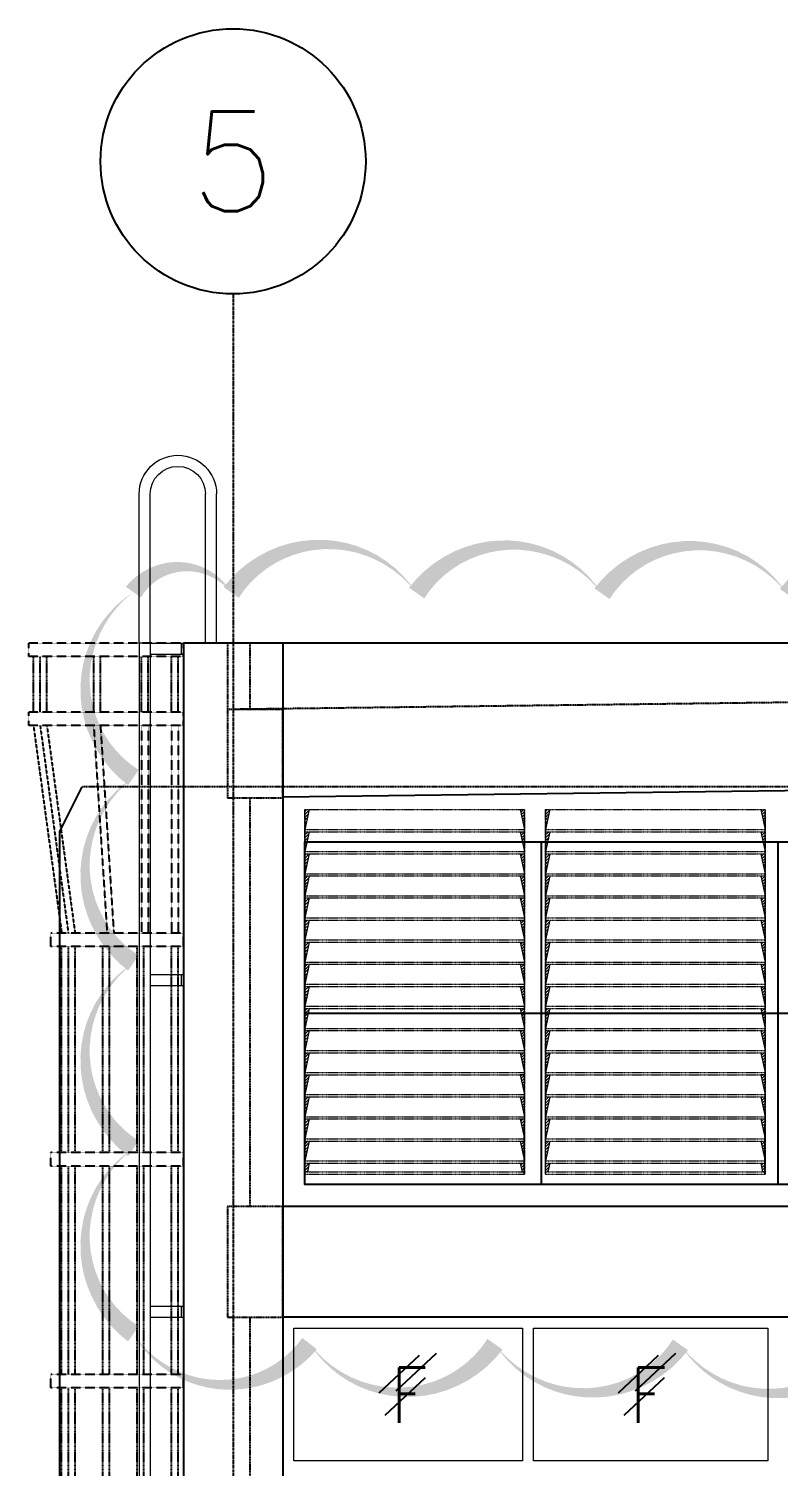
# Model space of a CAD drawing. Header units: inches. Extents: x 102027 to 175311, y -32523 to 10797.
# Drawn here: x 149786 to 153179, y -26188 to -19683 of the extents above; entities that cross this region are included whole.
import ezdxf
from ezdxf.enums import TextEntityAlignment as Align

# ---------------------------------------------------------------- set-up
doc = ezdxf.new("R2010")
doc.units = ezdxf.units.IN
doc.header["$MEASUREMENT"] = 0
doc.linetypes.add('CENTER', pattern=[2, 1.25, -0.25, 0.25, -0.25])
doc.linetypes.add('HIDDEN', pattern=[0.375, 0.25, -0.125])
for name, color, linetype in [('1', 1, 'CENTER'), ('2', 2, 'HIDDEN'), ('GRID_TXT45', 4, 'Continuous'), ('M-HVAC-DUCT-NEW', 5, 'Continuous'), ('M-X-BKGD', 8, 'Continuous')]:
    doc.layers.add(name, color=color, linetype=linetype)
doc.layers.add('DIM', color=251, linetype='Continuous', lineweight=0)
doc.layers.add('grid nos', color=253, linetype='Continuous', lineweight=0)
doc.styles.add('SIMPLEX', font='simplex.shx')

# ---------------------------------------------------------------- blocks, each defined once
blk = doc.blocks.new('GRID_SYM')
at = {"color": 2}
blk.add_circle((0, 6), 6, dxfattribs=at)
at = {"layer": 'GRID_TXT45', "color": 4, "style": 'SIMPLEX'}
blk.add_attdef('GRD_TXT', text='', height=4.5, dxfattribs=at).set_placement((0, 6), align=Align.MIDDLE_CENTER)
blk = doc.blocks.new('C')
at = {"layer": '1', "color": 8}
for points in [[(73652.8, 27595), (73652.8, 27847)], [(73683.1, 27595), (73683.1, 27847)], [(73788.2, 27595), (73788.2, 27847)], [(73818.5, 27595), (73818.5, 27847)], [(74004.1, 27595), (74004.1, 27847)], [(74034.5, 27595), (74034.5, 27847)], [(74246.7, 27595), (74246.7, 27847)], [(74277.1, 27595), (74277.1, 27847)], [(74307.4, 27595), (74307.4, 27847)], [(73652.8, 25602), (73652.8, 26534.4)], [(73683.1, 25602), (73683.1, 26534.4)], [(73808.2, 25602), (73808.2, 26534.4)], [(73838.5, 25602), (73838.5, 26534.4)], [(73963.6, 25602), (73963.6, 26534.4)], [(73993.9, 25602), (73993.9, 26534.4)], [(74119, 25602), (74119, 26534.4)], [(74149.3, 25602), (74149.3, 26534.4)], [(74179.6, 25602), (74179.6, 26534.4)], [(73652.8, 24598.5), (73652.8, 25541.4)], [(73683.1, 24598.5), (73683.1, 25541.4)], [(73808.2, 24598.5), (73808.2, 25541.4)], [(73838.5, 24598.5), (73838.5, 25541.4)], [(73963.6, 24598.5), (73963.6, 25541.4)], [(73993.9, 24598.5), (73993.9, 25541.4)], [(74119, 24598.5), (74119, 25541.4)], [(74149.3, 24598.5), (74149.3, 25541.4)], [(74179.6, 24598.5), (74179.6, 25541.4)], [(73652.8, 23584.4), (73652.8, 24537.9)], [(73683.1, 23584.4), (73683.1, 24537.9)], [(73808.2, 23584.4), (73808.2, 24537.9)], [(73838.5, 23584.4), (73838.5, 24537.9)], [(73963.6, 23584.4), (73963.6, 24537.9)], [(73993.9, 23584.4), (73993.9, 24537.9)], [(74119, 23584.4), (74119, 24537.9)], [(74149.3, 23584.4), (74149.3, 24537.9)], [(74179.6, 23584.4), (74179.6, 24537.9)]]:
    blk.add_lwpolyline(points, dxfattribs=at)
at = {"layer": '2', "color": 8}
for p, q in [((73628.6, 27847), (73628.6, 27907.6)), ((73628.6, 27907.6), (74328.6, 27907.6)), ((73628.6, 27847), (74328.6, 27847)), ((74328.6, 27847), (74328.6, 27907.6)), ((73628.6, 27534.4), (73628.6, 27595)), ((73628.6, 27595), (74328.6, 27595)), ((74328.6, 27534.4), (74328.6, 27595)), ((73628.6, 27534.4), (74328.6, 27534.4)), ((73652.8, 27534.4), (73652.8, 26595)), ((73683.1, 27534.4), (73683.1, 26595)), ((73788.2, 27534.4), (73788.2, 26595)), ((73818.5, 27534.4), (73818.5, 26595)), ((74004.2, 27533.4), (73943.6, 26595)), ((74034.5, 27531.4), (73973.9, 26593)), ((74246.8, 27536.2), (74119, 26595)), ((74277.1, 27535.3), (74149.3, 26595)), ((74307.4, 27534.4), (74179.6, 26595)), ((73628.6, 26534.4), (73628.6, 26595)), ((73628.6, 26595), (74228.6, 26595)), ((74228.6, 26534.4), (74228.6, 26595)), ((73628.6, 26534.4), (74228.6, 26534.4)), ((73628.6, 25541.4), (73628.6, 25602)), ((73628.6, 25602), (74228.6, 25602)), ((74228.6, 25541.4), (74228.6, 25602)), ((73628.6, 25541.4), (74228.6, 25541.4)), ((73628.6, 24537.9), (73628.6, 24598.5)), ((73628.6, 24598.5), (74228.6, 24598.5)), ((74228.6, 24537.9), (74228.6, 24598.5)), ((73628.6, 24537.9), (74228.6, 24537.9)), ((73628.6, 23523.8), (73628.6, 23584.4)), ((73628.6, 23584.4), (74228.6, 23584.4)), ((74228.6, 23523.8), (74228.6, 23584.4)), ((73628.6, 23523.8), (74228.6, 23523.8)), ((73652.8, 22584.4), (73652.8, 23523.8)), ((73683.1, 22584.4), (73683.1, 23523.8)), ((73808.2, 22584.4), (73808.2, 23523.8)), ((73838.5, 22584.4), (73838.5, 23523.8)), ((74024.2, 22585.3), (73963.6, 23523.8)), ((74054.5, 22587.3), (73993.9, 23525.7)), ((74246.8, 22582.6), (74119, 23523.8)), ((74277.1, 22583.5), (74149.3, 23523.8)), ((74307.4, 22584.4), (74179.6, 23523.8)), ((73628.6, 22523.8), (73628.6, 22584.4)), ((73628.6, 22584.4), (74328.6, 22584.4)), ((74328.6, 22523.8), (74328.6, 22584.4)), ((73628.6, 22523.8), (74328.6, 22523.8))]:
    blk.add_line(p, q, dxfattribs=at)
blk = doc.blocks.new('V')
at = {"layer": 'DIM', "color": 8, "lineweight": 0}
for p, q in [((87593.4, 27907.6), (87593.4, 28582.6)), ((87643.4, 27907.6), (87643.4, 28582.6)), ((87893.4, 27907.6), (87893.4, 28582.6)), ((87943.4, 27907.6), (87943.4, 28582.6)), ((87743.4, 27907.6), (87743.4, 27857.6)), ((87893.4, 27907.6), (87743.4, 27907.6)), ((87893.4, 27857.6), (87743.4, 27857.6)), ((87753.4, 27907.6), (87753.4, 27857.6)), ((87893.4, 27907.6), (87943.4, 27907.6)), ((87893.4, 27907.6), (87893.4, 18057.6)), ((87943.4, 27907.6), (87943.4, 18057.6)), ((87743.4, 26407.6), (87743.4, 26357.6)), ((87893.4, 26407.6), (87743.4, 26407.6)), ((87893.4, 26357.6), (87743.4, 26357.6)), ((87753.4, 26407.6), (87753.4, 26357.6)), ((87743.4, 24907.6), (87743.4, 24857.6)), ((87893.4, 24907.6), (87743.4, 24907.6)), ((87893.4, 24857.6), (87743.4, 24857.6)), ((87753.4, 24907.6), (87753.4, 24857.6))]:
    blk.add_line(p, q, dxfattribs=at)
for radius in [175, 125]:
    blk.add_arc((87768.4, 28582.6), radius, 0, 180, dxfattribs=at)
blk = doc.blocks.new('LOUVER VIL 3')
at = {"layer": '1', "color": 170, "lineweight": 0}
for p, q in [((101298.3, -12810.9), (102292.3, -12810.9)), ((101298.3, -14110.9), (101298.3, -12810.9)), ((101298.3, -12810.9), (101298.3, -14110.9)), ((102272.3, -12810.9), (102292.3, -12810.9)), ((102272.3, -12810.9), (102292.3, -12810.9)), ((102292.3, -14460.9), (102292.3, -12810.9)), ((102292.3, -12810.9), (102292.3, -14460.9)), ((102387.3, -12810.9), (103381.3, -12810.9)), ((102387.3, -14110.9), (102387.3, -12810.9)), ((102387.3, -12810.9), (102387.3, -14110.9)), ((103361.3, -12810.9), (103381.3, -12810.9)), ((103361.3, -12810.9), (103381.3, -12810.9)), ((103381.3, -14460.9), (103381.3, -12810.9)), ((103381.3, -12810.9), (103381.3, -14460.9)), ((101298.3, -12900.9), (102292.3, -12900.9)), ((101298.3, -12910.9), (102292.3, -12910.9)), ((102272.3, -12910.9), (102292.3, -12910.9)), ((102272.3, -12910.9), (102292.3, -12910.9)), ((102387.3, -12900.9), (103381.3, -12900.9)), ((102387.3, -12910.9), (103381.3, -12910.9)), ((103361.3, -12910.9), (103381.3, -12910.9)), ((103361.3, -12910.9), (103381.3, -12910.9)), ((101298.3, -13000.9), (102292.3, -13000.9)), ((102387.3, -13000.9), (103381.3, -13000.9)), ((101298.3, -13010.9), (102292.3, -13010.9)), ((102272.3, -13010.9), (102292.3, -13010.9)), ((102272.3, -13010.9), (102292.3, -13010.9)), ((102387.3, -13010.9), (103381.3, -13010.9)), ((103361.3, -13010.9), (103381.3, -13010.9)), ((103361.3, -13010.9), (103381.3, -13010.9)), ((101298.3, -13100.9), (102292.3, -13100.9)), ((101298.3, -13110.9), (102292.3, -13110.9)), ((102272.3, -13110.9), (102292.3, -13110.9)), ((102272.3, -13110.9), (102292.3, -13110.9)), ((102387.3, -13100.9), (103381.3, -13100.9)), ((102387.3, -13110.9), (103381.3, -13110.9)), ((103361.3, -13110.9), (103381.3, -13110.9)), ((103361.3, -13110.9), (103381.3, -13110.9)), ((101298.3, -13200.9), (102292.3, -13200.9)), ((102387.3, -13200.9), (103381.3, -13200.9)), ((101298.3, -13210.9), (102292.3, -13210.9)), ((102272.3, -13210.9), (102292.3, -13210.9)), ((102272.3, -13210.9), (102292.3, -13210.9)), ((102387.3, -13210.9), (103381.3, -13210.9)), ((103361.3, -13210.9), (103381.3, -13210.9)), ((103361.3, -13210.9), (103381.3, -13210.9)), ((101298.3, -13300.9), (102292.3, -13300.9)), ((101298.3, -13310.9), (102292.3, -13310.9)), ((102272.3, -13310.9), (102292.3, -13310.9)), ((102272.3, -13310.9), (102292.3, -13310.9)), ((102387.3, -13300.9), (103381.3, -13300.9)), ((102387.3, -13310.9), (103381.3, -13310.9)), ((103361.3, -13310.9), (103381.3, -13310.9)), ((103361.3, -13310.9), (103381.3, -13310.9)), ((101298.3, -13400.9), (102292.3, -13400.9)), ((102387.3, -13400.9), (103381.3, -13400.9)), ((101298.3, -13410.9), (102292.3, -13410.9)), ((102272.3, -13410.9), (102292.3, -13410.9)), ((102272.3, -13410.9), (102292.3, -13410.9)), ((102387.3, -13410.9), (103381.3, -13410.9)), ((103361.3, -13410.9), (103381.3, -13410.9)), ((103361.3, -13410.9), (103381.3, -13410.9)), ((101298.3, -13500.9), (102292.3, -13500.9)), ((101298.3, -13510.9), (102292.3, -13510.9)), ((102272.3, -13510.9), (102292.3, -13510.9)), ((102272.3, -13510.9), (102292.3, -13510.9)), ((102387.3, -13500.9), (103381.3, -13500.9)), ((102387.3, -13510.9), (103381.3, -13510.9)), ((103361.3, -13510.9), (103381.3, -13510.9)), ((103361.3, -13510.9), (103381.3, -13510.9)), ((101298.3, -13600.9), (102292.3, -13600.9)), ((101298.3, -13610.9), (102292.3, -13610.9)), ((102272.3, -13610.9), (102292.3, -13610.9)), ((102272.3, -13610.9), (102292.3, -13610.9)), ((102387.3, -13600.9), (103381.3, -13600.9)), ((102387.3, -13610.9), (103381.3, -13610.9)), ((103361.3, -13610.9), (103381.3, -13610.9)), ((103361.3, -13610.9), (103381.3, -13610.9)), ((101298.3, -13700.9), (102292.3, -13700.9)), ((101298.3, -13710.9), (102292.3, -13710.9)), ((102272.3, -13710.9), (102292.3, -13710.9)), ((102272.3, -13710.9), (102292.3, -13710.9)), ((102387.3, -13700.9), (103381.3, -13700.9)), ((102387.3, -13710.9), (103381.3, -13710.9)), ((103361.3, -13710.9), (103381.3, -13710.9)), ((103361.3, -13710.9), (103381.3, -13710.9)), ((101298.3, -13800.9), (102292.3, -13800.9)), ((101298.3, -13810.9), (102292.3, -13810.9)), ((102272.3, -13810.9), (102292.3, -13810.9)), ((102272.3, -13810.9), (102292.3, -13810.9)), ((102387.3, -13800.9), (103381.3, -13800.9)), ((102387.3, -13810.9), (103381.3, -13810.9)), ((103361.3, -13810.9), (103381.3, -13810.9)), ((103361.3, -13810.9), (103381.3, -13810.9)), ((101298.3, -13900.9), (102292.3, -13900.9)), ((101298.3, -13910.9), (102292.3, -13910.9)), ((102272.3, -13910.9), (102292.3, -13910.9)), ((102272.3, -13910.9), (102292.3, -13910.9)), ((102387.3, -13900.9), (103381.3, -13900.9)), ((102387.3, -13910.9), (103381.3, -13910.9)), ((103361.3, -13910.9), (103381.3, -13910.9)), ((103361.3, -13910.9), (103381.3, -13910.9)), ((101298.3, -14000.9), (102292.3, -14000.9)), ((101298.3, -14010.9), (102292.3, -14010.9)), ((102272.3, -14010.9), (102292.3, -14010.9)), ((102272.3, -14010.9), (102292.3, -14010.9)), ((102387.3, -14000.9), (103381.3, -14000.9)), ((102387.3, -14010.9), (103381.3, -14010.9)), ((103361.3, -14010.9), (103381.3, -14010.9)), ((103361.3, -14010.9), (103381.3, -14010.9)), ((101298.3, -14100.9), (102292.3, -14100.9)), ((101298.3, -14110.9), (102292.3, -14110.9)), ((102272.3, -14110.9), (102292.3, -14110.9)), ((102272.3, -14110.9), (102292.3, -14110.9)), ((102292.1, -14100.9), (102292.3, -14100.9)), ((102292.1, -14100.9), (102292.3, -14100.9)), ((102387.3, -14100.9), (103381.3, -14100.9)), ((102387.3, -14110.9), (103381.3, -14110.9)), ((103361.3, -14110.9), (103381.3, -14110.9)), ((103361.3, -14110.9), (103381.3, -14110.9)), ((103381.1, -14100.9), (103381.3, -14100.9)), ((103381.1, -14100.9), (103381.3, -14100.9)), ((101298.3, -14200.9), (102292.3, -14200.9)), ((101298.3, -14210.9), (102292.3, -14210.9)), ((102272.3, -14210.9), (102292.3, -14210.9)), ((102272.3, -14210.9), (102292.3, -14210.9)), ((102291.9, -14200.9), (102292.3, -14200.9)), ((102291.9, -14200.9), (102292.3, -14200.9)), ((102387.3, -14200.9), (103381.3, -14200.9)), ((102387.3, -14210.9), (103381.3, -14210.9)), ((103361.3, -14210.9), (103381.3, -14210.9)), ((103361.3, -14210.9), (103381.3, -14210.9)), ((103380.9, -14200.9), (103381.3, -14200.9)), ((103380.9, -14200.9), (103381.3, -14200.9)), ((101298.3, -14300.9), (102292.3, -14300.9)), ((101298.3, -14310.9), (102292.3, -14310.9)), ((102272.3, -14310.9), (102292.3, -14310.9)), ((102272.3, -14310.9), (102292.3, -14310.9)), ((102291.7, -14300.9), (102292.3, -14300.9)), ((102291.7, -14300.9), (102292.3, -14300.9)), ((102387.3, -14300.9), (103381.3, -14300.9)), ((102387.3, -14310.9), (103381.3, -14310.9)), ((103361.3, -14310.9), (103381.3, -14310.9)), ((103361.3, -14310.9), (103381.3, -14310.9)), ((103380.7, -14300.9), (103381.3, -14300.9)), ((103380.7, -14300.9), (103381.3, -14300.9)), ((101298.3, -14400.9), (102292.3, -14400.9)), ((101298.3, -14410.9), (102292.3, -14410.9)), ((102272.3, -14410.9), (102292.3, -14410.9)), ((102272.3, -14410.9), (102292.3, -14410.9)), ((102291.5, -14400.9), (102292.3, -14400.9)), ((102291.5, -14400.9), (102292.3, -14400.9)), ((102387.3, -14400.9), (103381.3, -14400.9)), ((102387.3, -14410.9), (103381.3, -14410.9)), ((103361.3, -14410.9), (103381.3, -14410.9)), ((103361.3, -14410.9), (103381.3, -14410.9)), ((103380.5, -14400.9), (103381.3, -14400.9)), ((103380.5, -14400.9), (103381.3, -14400.9)), ((101298.3, -14450.9), (102292.3, -14450.9)), ((101298.3, -14460.9), (102292.3, -14460.9)), ((102281.2, -14450.9), (102292.3, -14450.9)), ((102281.2, -14450.9), (102291.4, -14450.9)), ((102291.4, -14460.9), (102292.3, -14460.9)), ((102387.3, -14450.9), (103381.3, -14450.9)), ((102387.3, -14460.9), (103381.3, -14460.9)), ((103370.2, -14450.9), (103381.3, -14450.9)), ((103370.2, -14450.9), (103380.4, -14450.9)), ((103380.4, -14460.9), (103381.3, -14460.9))]:
    blk.add_line(p, q, dxfattribs=at)
at = {"layer": 'grid nos', "color": 170, "linetype": 'Continuous', "ltscale": 10000}
for p, q in [((101298.3, -12819.4), (101306.8, -12810.9)), ((101298.3, -12832.7), (101317.8, -12813.2)), ((102272.6, -12812.5), (102274.3, -12810.9)), ((102275, -12823.4), (102287.5, -12810.9)), ((102387.3, -12819.4), (102395.8, -12810.9)), ((102387.3, -12832.7), (102406.8, -12813.2)), ((103361.6, -12812.5), (103363.3, -12810.9)), ((103364, -12823.4), (103376.5, -12810.9)), ((101298.3, -12845.9), (101314, -12830.2)), ((101298.3, -12859.2), (101310.2, -12847.3)), ((101298.3, -12872.4), (101306.4, -12864.3)), ((102277.4, -12834.2), (102292.3, -12819.4)), ((102279.9, -12845), (102292.3, -12832.6)), ((102282.3, -12855.9), (102292.3, -12845.9)), ((102284.7, -12866.7), (102292.3, -12859.2)), ((102287.1, -12877.6), (102292.3, -12872.4)), ((102387.3, -12845.9), (102403, -12830.2)), ((102387.3, -12859.2), (102399.2, -12847.3)), ((102387.3, -12872.4), (102395.4, -12864.3)), ((103366.4, -12834.2), (103381.3, -12819.4)), ((103368.9, -12845), (103381.3, -12832.6)), ((103371.3, -12855.9), (103381.3, -12845.9)), ((103373.7, -12866.7), (103381.3, -12859.2)), ((103376.1, -12877.6), (103381.3, -12872.4)), ((101298.3, -12885.7), (101302.6, -12881.4)), ((101298.3, -12899), (101298.8, -12898.4)), ((101298.3, -12912.2), (101299.6, -12910.9)), ((101298.3, -12925.5), (101312.9, -12910.9)), ((101298.3, -12938.7), (101316, -12921)), ((101298.3, -12952), (101312.2, -12938)), ((102273.7, -12917.5), (102280.3, -12910.9)), ((102276.1, -12928.3), (102292.3, -12912.2)), ((102278.6, -12939.2), (102292.3, -12925.5)), ((102281, -12950), (102292.3, -12938.7)), ((102289.5, -12888.4), (102292.3, -12885.7)), ((102291.9, -12899.3), (102292.3, -12898.9)), ((102387.3, -12885.7), (102391.6, -12881.4)), ((102387.3, -12899), (102387.8, -12898.4)), ((102387.3, -12912.2), (102388.6, -12910.9)), ((102387.3, -12925.5), (102401.9, -12910.9)), ((102387.3, -12938.7), (102405, -12921)), ((102387.3, -12952), (102401.2, -12938)), ((103362.7, -12917.5), (103369.3, -12910.9)), ((103365.1, -12928.3), (103381.3, -12912.2)), ((103367.6, -12939.2), (103381.3, -12925.5)), ((103370, -12950), (103381.3, -12938.7)), ((103378.5, -12888.4), (103381.3, -12885.7)), ((103380.9, -12899.3), (103381.3, -12898.9)), ((101298.3, -12965.2), (101308.4, -12955.1)), ((101298.3, -12978.5), (101304.7, -12972.1)), ((101298.3, -12991.8), (101300.9, -12989.2)), ((102283.4, -12960.9), (102292.3, -12952)), ((102285.8, -12971.7), (102292.3, -12965.2)), ((102288.2, -12982.6), (102292.3, -12978.5)), ((102290.6, -12993.4), (102292.3, -12991.7)), ((102387.3, -12965.2), (102397.4, -12955.1)), ((102387.3, -12978.5), (102393.7, -12972.1)), ((102387.3, -12991.8), (102389.9, -12989.2)), ((103372.4, -12960.9), (103381.3, -12952)), ((103374.8, -12971.7), (103381.3, -12965.2)), ((103377.2, -12982.6), (103381.3, -12978.5)), ((103379.6, -12993.4), (103381.3, -12991.7)), ((101298.3, -13018.3), (101305.7, -13010.9)), ((101298.3, -13031.5), (101318.1, -13011.7)), ((101298.3, -13044.8), (101314.3, -13028.8)), ((101298.3, -13058.1), (101310.5, -13045.8)), ((101298.3, -13071.3), (101306.7, -13062.9)), ((102272.4, -13011.6), (102273.1, -13010.9)), ((102274.8, -13022.4), (102286.4, -13010.9)), ((102277.2, -13033.3), (102292.3, -13018.3)), ((102279.7, -13044.1), (102292.3, -13031.5)), ((102282.1, -13055), (102292.3, -13044.8)), ((102284.5, -13065.8), (102292.3, -13058)), ((102286.9, -13076.7), (102292.3, -13071.3)), ((102387.3, -13018.3), (102394.7, -13010.9)), ((102387.3, -13031.5), (102407.1, -13011.7)), ((102387.3, -13044.8), (102403.3, -13028.8)), ((102387.3, -13058.1), (102399.5, -13045.8)), ((102387.3, -13071.3), (102395.7, -13062.9)), ((103361.4, -13011.6), (103362.1, -13010.9)), ((103363.8, -13022.4), (103375.4, -13010.9)), ((103366.2, -13033.3), (103381.3, -13018.3)), ((103368.7, -13044.1), (103381.3, -13031.5)), ((103371.1, -13055), (103381.3, -13044.8)), ((103373.5, -13065.8), (103381.3, -13058)), ((103375.9, -13076.7), (103381.3, -13071.3)), ((101298.3, -13084.6), (101302.9, -13079.9)), ((101298.3, -13097.8), (101299.1, -13097)), ((101298.3, -13111.1), (101298.5, -13110.9)), ((101298.3, -13124.3), (101311.7, -13110.9)), ((101298.3, -13137.6), (101316.3, -13119.5)), ((101298.3, -13150.9), (101312.6, -13136.6)), ((102273.5, -13116.5), (102279.2, -13110.9)), ((102275.9, -13127.4), (102292.3, -13111.1)), ((102278.3, -13138.2), (102292.3, -13124.3)), ((102280.8, -13149.1), (102292.3, -13137.6)), ((102289.3, -13087.5), (102292.3, -13084.6)), ((102291.7, -13098.4), (102292.3, -13097.8)), ((102387.3, -13084.6), (102391.9, -13079.9)), ((102387.3, -13097.8), (102388.1, -13097)), ((102387.3, -13111.1), (102387.5, -13110.9)), ((102387.3, -13124.3), (102400.7, -13110.9)), ((102387.3, -13137.6), (102405.3, -13119.5)), ((102387.3, -13150.9), (102401.6, -13136.6)), ((103362.5, -13116.5), (103368.2, -13110.9)), ((103364.9, -13127.4), (103381.3, -13111.1)), ((103367.3, -13138.2), (103381.3, -13124.3)), ((103369.8, -13149.1), (103381.3, -13137.6)), ((103378.3, -13087.5), (103381.3, -13084.6)), ((103380.7, -13098.4), (103381.3, -13097.8)), ((101298.3, -13164.1), (101308.8, -13153.6)), ((101298.3, -13177.4), (101305, -13170.7)), ((101298.3, -13190.6), (101301.2, -13187.7)), ((102283.2, -13159.9), (102292.3, -13150.8)), ((102285.6, -13170.8), (102292.3, -13164.1)), ((102288, -13181.6), (102292.3, -13177.4)), ((102290.4, -13192.5), (102292.3, -13190.6)), ((102387.3, -13164.1), (102397.8, -13153.6)), ((102387.3, -13177.4), (102394, -13170.7)), ((102387.3, -13190.6), (102390.2, -13187.7)), ((103372.2, -13159.9), (103381.3, -13150.8)), ((103374.6, -13170.8), (103381.3, -13164.1)), ((103377, -13181.6), (103381.3, -13177.4)), ((103379.4, -13192.5), (103381.3, -13190.6)), ((101298.3, -13217.1), (101304.5, -13210.9)), ((101298.3, -13230.4), (101317.8, -13210.9)), ((101298.3, -13243.7), (101314.6, -13227.3)), ((101298.3, -13256.9), (101310.8, -13244.4)), ((101298.3, -13270.2), (101307, -13261.4)), ((102274.6, -13221.5), (102285.3, -13210.9)), ((102277, -13232.4), (102292.3, -13217.1)), ((102279.5, -13243.2), (102292.3, -13230.4)), ((102281.9, -13254.1), (102292.3, -13243.7)), ((102284.3, -13264.9), (102292.3, -13256.9)), ((102286.7, -13275.7), (102292.3, -13270.2)), ((102387.3, -13217.1), (102393.5, -13210.9)), ((102387.3, -13230.4), (102406.8, -13210.9)), ((102387.3, -13243.7), (102403.6, -13227.3)), ((102387.3, -13256.9), (102399.8, -13244.4)), ((102387.3, -13270.2), (102396, -13261.4)), ((103363.6, -13221.5), (103374.3, -13210.9)), ((103366, -13232.4), (103381.3, -13217.1)), ((103368.5, -13243.2), (103381.3, -13230.4)), ((103370.9, -13254.1), (103381.3, -13243.7)), ((103373.3, -13264.9), (103381.3, -13256.9)), ((103375.7, -13275.7), (103381.3, -13270.2)), ((101298.3, -13283.4), (101303.2, -13278.5)), ((101298.3, -13296.7), (101299.5, -13295.5)), ((101298.3, -13323.2), (101310.6, -13310.9)), ((101298.3, -13336.5), (101316.7, -13318.1)), ((101298.3, -13349.7), (101312.9, -13335.1)), ((102273.3, -13315.6), (102278.1, -13310.9)), ((102275.7, -13326.5), (102291.3, -13310.9)), ((102278.1, -13337.3), (102292.3, -13323.2)), ((102289.1, -13286.6), (102292.3, -13283.4)), ((102291.5, -13297.4), (102292.3, -13296.7)), ((102387.3, -13283.4), (102392.2, -13278.5)), ((102387.3, -13296.7), (102388.5, -13295.5)), ((102387.3, -13323.2), (102399.6, -13310.9)), ((102387.3, -13336.5), (102405.7, -13318.1)), ((102387.3, -13349.7), (102401.9, -13335.1)), ((103362.3, -13315.6), (103367.1, -13310.9)), ((103364.7, -13326.5), (103380.3, -13310.9)), ((103367.1, -13337.3), (103381.3, -13323.2)), ((103378.1, -13286.6), (103381.3, -13283.4)), ((103380.5, -13297.4), (103381.3, -13296.7)), ((101298.3, -13363), (101309.1, -13352.2)), ((101298.3, -13376.2), (101305.3, -13369.2)), ((101298.3, -13389.5), (101301.5, -13386.3)), ((102280.6, -13348.2), (102292.3, -13336.5)), ((102283, -13359), (102292.3, -13349.7)), ((102285.4, -13369.9), (102292.3, -13363)), ((102287.8, -13380.7), (102292.3, -13376.2)), ((102290.2, -13391.6), (102292.3, -13389.5)), ((102387.3, -13363), (102398.1, -13352.2)), ((102387.3, -13376.2), (102394.3, -13369.2)), ((102387.3, -13389.5), (102390.5, -13386.3)), ((103369.6, -13348.2), (103381.3, -13336.5)), ((103372, -13359), (103381.3, -13349.7)), ((103374.4, -13369.9), (103381.3, -13363)), ((103376.8, -13380.7), (103381.3, -13376.2)), ((103379.2, -13391.6), (103381.3, -13389.5)), ((101298.3, -13416), (101303.4, -13410.9)), ((101298.3, -13429.3), (101316.7, -13410.9)), ((101298.3, -13442.5), (101314.9, -13425.9)), ((101298.3, -13455.8), (101311.1, -13442.9)), ((101298.3, -13469.1), (101307.4, -13460)), ((102274.4, -13420.6), (102284.1, -13410.9)), ((102276.8, -13431.4), (102292.3, -13416)), ((102279.2, -13442.3), (102292.3, -13429.3)), ((102281.7, -13453.1), (102292.3, -13442.5)), ((102284.1, -13464), (102292.3, -13455.8)), ((102387.3, -13416), (102392.4, -13410.9)), ((102387.3, -13429.3), (102405.7, -13410.9)), ((102387.3, -13442.5), (102403.9, -13425.9)), ((102387.3, -13455.8), (102400.1, -13442.9)), ((102387.3, -13469.1), (102396.4, -13460)), ((103363.4, -13420.6), (103373.1, -13410.9)), ((103365.8, -13431.4), (103381.3, -13416)), ((103368.2, -13442.3), (103381.3, -13429.3)), ((103370.7, -13453.1), (103381.3, -13442.5)), ((103373.1, -13464), (103381.3, -13455.8)), ((101298.3, -13482.3), (101303.6, -13477)), ((101298.3, -13495.6), (101299.8, -13494.1)), ((101298.3, -13522.1), (101309.5, -13510.9)), ((101298.3, -13535.3), (101317, -13516.6)), ((102273.1, -13514.7), (102277, -13510.9)), ((102275.5, -13525.6), (102290.2, -13510.9)), ((102277.9, -13536.4), (102292.3, -13522.1)), ((102286.5, -13474.8), (102292.3, -13469)), ((102288.9, -13485.7), (102292.3, -13482.3)), ((102291.3, -13496.5), (102292.3, -13495.6)), ((102387.3, -13482.3), (102392.6, -13477)), ((102387.3, -13495.6), (102388.8, -13494.1)), ((102387.3, -13522.1), (102398.5, -13510.9)), ((102387.3, -13535.3), (102406, -13516.6)), ((103362.1, -13514.7), (103366, -13510.9)), ((103364.5, -13525.6), (103379.2, -13510.9)), ((103366.9, -13536.4), (103381.3, -13522.1)), ((103375.5, -13474.8), (103381.3, -13469)), ((103377.9, -13485.7), (103381.3, -13482.3)), ((103380.3, -13496.5), (103381.3, -13495.6)), ((101298.3, -13548.6), (101313.2, -13533.7)), ((101298.3, -13561.9), (101309.4, -13550.7)), ((101298.3, -13575.1), (101305.6, -13567.8)), ((101298.3, -13588.4), (101301.8, -13584.8)), ((102280.3, -13547.2), (102292.3, -13535.3)), ((102282.8, -13558.1), (102292.3, -13548.6)), ((102285.2, -13568.9), (102292.3, -13561.8)), ((102287.6, -13579.8), (102292.3, -13575.1)), ((102290, -13590.6), (102292.3, -13588.4)), ((102387.3, -13548.6), (102402.2, -13533.7)), ((102387.3, -13561.9), (102398.4, -13550.7)), ((102387.3, -13575.1), (102394.6, -13567.8)), ((102387.3, -13588.4), (102390.8, -13584.8)), ((103369.3, -13547.2), (103381.3, -13535.3)), ((103371.8, -13558.1), (103381.3, -13548.6)), ((103374.2, -13568.9), (103381.3, -13561.8)), ((103376.6, -13579.8), (103381.3, -13575.1)), ((103379, -13590.6), (103381.3, -13588.4)), ((101298.3, -13614.9), (101302.3, -13610.9)), ((101298.3, -13628.2), (101315.6, -13610.9)), ((101298.3, -13641.4), (101315.3, -13624.4)), ((101298.3, -13654.7), (101311.5, -13641.5)), ((101298.3, -13667.9), (101307.7, -13658.5)), ((102274.2, -13619.7), (102283, -13610.9)), ((102276.6, -13630.5), (102292.3, -13614.9)), ((102279, -13641.4), (102292.3, -13628.1)), ((102281.5, -13652.2), (102292.3, -13641.4)), ((102283.9, -13663.1), (102292.3, -13654.7)), ((102387.3, -13614.9), (102391.3, -13610.9)), ((102387.3, -13628.2), (102404.6, -13610.9)), ((102387.3, -13641.4), (102404.3, -13624.4)), ((102387.3, -13654.7), (102400.5, -13641.5)), ((102387.3, -13667.9), (102396.7, -13658.5)), ((103363.2, -13619.7), (103372, -13610.9)), ((103365.6, -13630.5), (103381.3, -13614.9)), ((103368, -13641.4), (103381.3, -13628.1)), ((103370.5, -13652.2), (103381.3, -13641.4)), ((103372.9, -13663.1), (103381.3, -13654.7)), ((101298.3, -13681.2), (101303.9, -13675.6)), ((101298.3, -13694.4), (101300.1, -13692.6)), ((101298.3, -13721), (101308.4, -13710.9)), ((101298.3, -13734.2), (101317.3, -13715.2)), ((102272.9, -13713.8), (102275.8, -13710.9)), ((102275.3, -13724.6), (102289.1, -13710.9)), ((102277.7, -13735.5), (102292.3, -13720.9)), ((102286.3, -13673.9), (102292.3, -13667.9)), ((102288.7, -13684.8), (102292.3, -13681.2)), ((102291.1, -13695.6), (102292.3, -13694.4)), ((102387.3, -13681.2), (102392.9, -13675.6)), ((102387.3, -13694.4), (102389.1, -13692.6)), ((102387.3, -13721), (102397.4, -13710.9)), ((102387.3, -13734.2), (102406.3, -13715.2)), ((103361.9, -13713.8), (103364.8, -13710.9)), ((103364.3, -13724.6), (103378.1, -13710.9)), ((103366.7, -13735.5), (103381.3, -13720.9)), ((103375.3, -13673.9), (103381.3, -13667.9)), ((103377.7, -13684.8), (103381.3, -13681.2)), ((103380.1, -13695.6), (103381.3, -13694.4)), ((101298.3, -13747.5), (101313.5, -13732.2)), ((101298.3, -13760.7), (101309.7, -13749.3)), ((101298.3, -13774), (101305.9, -13766.3)), ((101298.3, -13787.3), (101302.2, -13783.4)), ((102280.1, -13746.3), (102292.3, -13734.2)), ((102282.6, -13757.2), (102292.3, -13747.5)), ((102285, -13768), (102292.3, -13760.7)), ((102287.4, -13778.9), (102292.3, -13774)), ((102289.8, -13789.7), (102292.3, -13787.2)), ((102387.3, -13747.5), (102402.5, -13732.2)), ((102387.3, -13760.7), (102398.7, -13749.3)), ((102387.3, -13774), (102394.9, -13766.3)), ((102387.3, -13787.3), (102391.2, -13783.4)), ((103369.1, -13746.3), (103381.3, -13734.2)), ((103371.6, -13757.2), (103381.3, -13747.5)), ((103374, -13768), (103381.3, -13760.7)), ((103376.4, -13778.9), (103381.3, -13774)), ((103378.8, -13789.7), (103381.3, -13787.2)), ((101298.3, -13800.5), (101298.4, -13800.4)), ((101298.3, -13813.8), (101301.2, -13810.9)), ((101298.3, -13827), (101314.4, -13810.9)), ((101298.3, -13840.3), (101315.6, -13823)), ((101298.3, -13853.5), (101311.8, -13840)), ((102274, -13818.7), (102281.9, -13810.9)), ((102276.4, -13829.6), (102292.3, -13813.8)), ((102278.8, -13840.4), (102292.3, -13827)), ((102281.2, -13851.3), (102292.3, -13840.3)), ((102283.7, -13862.1), (102292.3, -13853.5)), ((102292.2, -13800.6), (102292.3, -13800.5)), ((102387.3, -13800.5), (102387.4, -13800.4)), ((102387.3, -13813.8), (102390.2, -13810.9)), ((102387.3, -13827), (102403.4, -13810.9)), ((102387.3, -13840.3), (102404.6, -13823)), ((102387.3, -13853.5), (102400.8, -13840)), ((103363, -13818.7), (103370.9, -13810.9)), ((103365.4, -13829.6), (103381.3, -13813.8)), ((103367.8, -13840.4), (103381.3, -13827)), ((103370.2, -13851.3), (103381.3, -13840.3)), ((103372.7, -13862.1), (103381.3, -13853.5)), ((103381.2, -13800.6), (103381.3, -13800.5)), ((101298.3, -13866.8), (101308, -13857.1)), ((101298.3, -13880.1), (101304.2, -13874.1)), ((101298.3, -13893.3), (101300.4, -13891.2)), ((101298.3, -13919.8), (101307.2, -13910.9)), ((101298.3, -13933.1), (101317.6, -13913.7)), ((102272.7, -13912.9), (102274.7, -13910.9)), ((102275.1, -13923.7), (102288, -13910.9)), ((102277.5, -13934.6), (102292.3, -13919.8)), ((102286.1, -13873), (102292.3, -13866.8)), ((102288.5, -13883.8), (102292.3, -13880)), ((102290.9, -13894.7), (102292.3, -13893.3)), ((102387.3, -13866.8), (102397, -13857.1)), ((102387.3, -13880.1), (102393.2, -13874.1)), ((102387.3, -13893.3), (102389.4, -13891.2)), ((102387.3, -13919.8), (102396.2, -13910.9)), ((102387.3, -13933.1), (102406.6, -13913.7)), ((103361.7, -13912.9), (103363.7, -13910.9)), ((103364.1, -13923.7), (103377, -13910.9)), ((103366.5, -13934.6), (103381.3, -13919.8)), ((103375.1, -13873), (103381.3, -13866.8)), ((103377.5, -13883.8), (103381.3, -13880)), ((103379.9, -13894.7), (103381.3, -13893.3)), ((101298.3, -13946.4), (101313.8, -13930.8)), ((101298.3, -13959.6), (101310.1, -13947.8)), ((101298.3, -13972.9), (101306.3, -13964.9)), ((101298.3, -13986.1), (101302.5, -13981.9)), ((102279.9, -13945.4), (102292.3, -13933.1)), ((102282.4, -13956.3), (102292.3, -13946.3)), ((102284.8, -13967.1), (102292.3, -13959.6)), ((102287.2, -13977.9), (102292.3, -13972.9)), ((102289.6, -13988.8), (102292.3, -13986.1)), ((102387.3, -13946.4), (102402.8, -13930.8)), ((102387.3, -13959.6), (102399.1, -13947.8)), ((102387.3, -13972.9), (102395.3, -13964.9)), ((102387.3, -13986.1), (102391.5, -13981.9)), ((103368.9, -13945.4), (103381.3, -13933.1)), ((103371.4, -13956.3), (103381.3, -13946.3)), ((103373.8, -13967.1), (103381.3, -13959.6)), ((103376.2, -13977.9), (103381.3, -13972.9)), ((103378.6, -13988.8), (103381.3, -13986.1)), ((101298.3, -13999.4), (101298.7, -13999)), ((101298.3, -14012.6), (101300, -14010.9)), ((101298.3, -14025.9), (101313.3, -14010.9)), ((101298.3, -14039.2), (101315.9, -14021.5)), ((101298.3, -14052.4), (101312.1, -14038.6)), ((102273.8, -14017.8), (102280.8, -14010.9)), ((102276.2, -14028.7), (102292.3, -14012.6)), ((102278.6, -14039.5), (102292.3, -14025.9)), ((102281, -14050.4), (102292.3, -14039.1)), ((102292, -13999.6), (102292.3, -13999.4)), ((102387.3, -13999.4), (102387.7, -13999)), ((102387.3, -14012.6), (102389, -14010.9)), ((102387.3, -14025.9), (102402.3, -14010.9)), ((102387.3, -14039.2), (102404.9, -14021.5)), ((102387.3, -14052.4), (102401.1, -14038.6)), ((103362.8, -14017.8), (103369.8, -14010.9)), ((103365.2, -14028.7), (103381.3, -14012.6)), ((103367.6, -14039.5), (103381.3, -14025.9)), ((103370, -14050.4), (103381.3, -14039.1)), ((103381, -13999.6), (103381.3, -13999.4)), ((101298.3, -14065.7), (101308.3, -14055.6)), ((101298.3, -14078.9), (101304.5, -14072.7)), ((101298.3, -14092.2), (101300.7, -14089.7)), ((101298.3, -14112.2), (101299.6, -14110.9)), ((101298.3, -14125.5), (101312.9, -14110.9)), ((102273.7, -14117.5), (102280.3, -14110.9)), ((102276.1, -14128.3), (102292.3, -14112.2)), ((102283.5, -14061.2), (102292.3, -14052.4)), ((102285.9, -14072.1), (102292.3, -14065.7)), ((102288.3, -14082.9), (102292.3, -14078.9)), ((102290.7, -14093.8), (102292.3, -14092.2)), ((102387.3, -14065.7), (102397.3, -14055.6)), ((102387.3, -14078.9), (102393.5, -14072.7)), ((102387.3, -14092.2), (102389.7, -14089.7)), ((102387.3, -14112.2), (102388.6, -14110.9)), ((102387.3, -14125.5), (102401.9, -14110.9)), ((103362.7, -14117.5), (103369.3, -14110.9)), ((103365.1, -14128.3), (103381.3, -14112.2)), ((103372.5, -14061.2), (103381.3, -14052.4)), ((103374.9, -14072.1), (103381.3, -14065.7)), ((103377.3, -14082.9), (103381.3, -14078.9)), ((103379.7, -14093.8), (103381.3, -14092.2)), ((101298.3, -14138.7), (101316, -14121)), ((101298.3, -14152), (101312.2, -14138)), ((101298.3, -14165.2), (101308.4, -14155.1)), ((101298.3, -14178.5), (101304.7, -14172.1)), ((102278.6, -14139.2), (102292.3, -14125.5)), ((102281, -14150), (102292.3, -14138.7)), ((102283.4, -14160.9), (102292.3, -14152)), ((102285.8, -14171.7), (102292.3, -14165.2)), ((102288.2, -14182.6), (102292.3, -14178.5)), ((102387.3, -14138.7), (102405, -14121)), ((102387.3, -14152), (102401.2, -14138)), ((102387.3, -14165.2), (102397.4, -14155.1)), ((102387.3, -14178.5), (102393.7, -14172.1)), ((103367.6, -14139.2), (103381.3, -14125.5)), ((103370, -14150), (103381.3, -14138.7)), ((103372.4, -14160.9), (103381.3, -14152)), ((103374.8, -14171.7), (103381.3, -14165.2)), ((103377.2, -14182.6), (103381.3, -14178.5)), ((101298.3, -14191.8), (101300.9, -14189.2)), ((101298.3, -14218.3), (101305.7, -14210.9)), ((101298.3, -14231.5), (101318.1, -14211.7)), ((101298.3, -14244.8), (101314.3, -14228.8)), ((101298.3, -14258.1), (101310.5, -14245.8)), ((102272.4, -14211.6), (102273.1, -14210.9)), ((102274.8, -14222.4), (102286.4, -14210.9)), ((102277.2, -14233.3), (102292.3, -14218.3)), ((102279.7, -14244.1), (102292.3, -14231.5)), ((102282.1, -14255), (102292.3, -14244.8)), ((102290.6, -14193.4), (102292.3, -14191.7)), ((102387.3, -14191.8), (102389.9, -14189.2)), ((102387.3, -14218.3), (102394.7, -14210.9)), ((102387.3, -14231.5), (102407.1, -14211.7)), ((102387.3, -14244.8), (102403.3, -14228.8)), ((102387.3, -14258.1), (102399.5, -14245.8)), ((103361.4, -14211.6), (103362.1, -14210.9)), ((103363.8, -14222.4), (103375.4, -14210.9)), ((103366.2, -14233.3), (103381.3, -14218.3)), ((103368.7, -14244.1), (103381.3, -14231.5)), ((103371.1, -14255), (103381.3, -14244.8)), ((103379.6, -14193.4), (103381.3, -14191.7)), ((101298.3, -14271.3), (101306.7, -14262.9)), ((101298.3, -14284.6), (101302.9, -14279.9)), ((101298.3, -14297.8), (101299.1, -14297)), ((101298.3, -14311.1), (101298.5, -14310.9)), ((101298.3, -14324.3), (101311.7, -14310.9)), ((102273.5, -14316.5), (102279.2, -14310.9)), ((102275.9, -14327.4), (102292.3, -14311.1)), ((102284.5, -14265.8), (102292.3, -14258)), ((102286.9, -14276.7), (102292.3, -14271.3)), ((102289.3, -14287.5), (102292.3, -14284.6)), ((102291.7, -14298.4), (102292.3, -14297.8)), ((102387.3, -14271.3), (102395.7, -14262.9)), ((102387.3, -14284.6), (102391.9, -14279.9)), ((102387.3, -14297.8), (102388.1, -14297)), ((102387.3, -14311.1), (102387.5, -14310.9)), ((102387.3, -14324.3), (102400.7, -14310.9)), ((103362.5, -14316.5), (103368.2, -14310.9)), ((103364.9, -14327.4), (103381.3, -14311.1)), ((103373.5, -14265.8), (103381.3, -14258)), ((103375.9, -14276.7), (103381.3, -14271.3)), ((103378.3, -14287.5), (103381.3, -14284.6)), ((103380.7, -14298.4), (103381.3, -14297.8)), ((101298.3, -14337.6), (101316.3, -14319.5)), ((101298.3, -14350.9), (101312.6, -14336.6)), ((101298.3, -14364.1), (101308.8, -14353.6)), ((101298.3, -14377.4), (101305, -14370.7)), ((102278.3, -14338.2), (102292.3, -14324.3)), ((102280.8, -14349.1), (102292.3, -14337.6)), ((102283.2, -14359.9), (102292.3, -14350.8)), ((102285.6, -14370.8), (102292.3, -14364.1)), ((102387.3, -14337.6), (102405.3, -14319.5)), ((102387.3, -14350.9), (102401.6, -14336.6)), ((102387.3, -14364.1), (102397.8, -14353.6)), ((102387.3, -14377.4), (102394, -14370.7)), ((103367.3, -14338.2), (103381.3, -14324.3)), ((103369.8, -14349.1), (103381.3, -14337.6)), ((103372.2, -14359.9), (103381.3, -14350.8)), ((103374.6, -14370.8), (103381.3, -14364.1)), ((101298.3, -14390.6), (101301.2, -14387.7)), ((101298.3, -14417.1), (101304.5, -14410.9)), ((101298.3, -14430.4), (101317.8, -14410.9)), ((101298.3, -14443.7), (101314.6, -14427.3)), ((102274.6, -14421.5), (102285.3, -14410.9)), ((102277, -14432.4), (102292.3, -14417.1)), ((102279.5, -14443.2), (102292.3, -14430.4)), ((102288, -14381.6), (102292.3, -14377.4)), ((102290.4, -14392.5), (102292.3, -14390.6)), ((102387.3, -14390.6), (102390.2, -14387.7)), ((102387.3, -14417.1), (102393.5, -14410.9)), ((102387.3, -14430.4), (102406.8, -14410.9)), ((102387.3, -14443.7), (102403.6, -14427.3)), ((103363.6, -14421.5), (103374.3, -14410.9)), ((103366, -14432.4), (103381.3, -14417.1)), ((103368.5, -14443.2), (103381.3, -14430.4)), ((103377, -14381.6), (103381.3, -14377.4)), ((103379.4, -14392.5), (103381.3, -14390.6)), ((101304.3, -14450.9), (101310.8, -14444.4)), ((102285, -14450.9), (102292.3, -14443.7)), ((102393.3, -14450.9), (102399.8, -14444.4)), ((103374, -14450.9), (103381.3, -14443.7))]:
    blk.add_line(p, q, dxfattribs=at)
at = {"layer": 'grid nos', "color": 170, "linetype": 'HIDDEN', "ltscale": 10000}
for p, q in [((101318.3, -12810.9), (101298.3, -12900.9)), ((102272.3, -12810.9), (102292.3, -12900.9)), ((102407.3, -12810.9), (102387.3, -12900.9)), ((103361.3, -12810.9), (103381.3, -12900.9)), ((101318.3, -12910.9), (101298.3, -13000.9)), ((102272.3, -12910.9), (102292.3, -13000.9)), ((102407.3, -12910.9), (102387.3, -13000.9)), ((103361.3, -12910.9), (103381.3, -13000.9)), ((101318.3, -13010.9), (101298.3, -13100.9)), ((102272.3, -13010.9), (102292.3, -13100.9)), ((102407.3, -13010.9), (102387.3, -13100.9)), ((103361.3, -13010.9), (103381.3, -13100.9)), ((101318.3, -13110.9), (101298.3, -13200.9)), ((102272.3, -13110.9), (102292.3, -13200.9)), ((102407.3, -13110.9), (102387.3, -13200.9)), ((103361.3, -13110.9), (103381.3, -13200.9)), ((101318.3, -13210.9), (101298.3, -13300.9)), ((102272.3, -13210.9), (102292.3, -13300.9)), ((102407.3, -13210.9), (102387.3, -13300.9)), ((103361.3, -13210.9), (103381.3, -13300.9)), ((101318.3, -13310.9), (101298.3, -13400.9)), ((102272.3, -13310.9), (102292.3, -13400.9)), ((102407.3, -13310.9), (102387.3, -13400.9)), ((103361.3, -13310.9), (103381.3, -13400.9)), ((101318.3, -13410.9), (101298.3, -13500.9)), ((102272.3, -13410.9), (102292.3, -13500.9)), ((102407.3, -13410.9), (102387.3, -13500.9)), ((103361.3, -13410.9), (103381.3, -13500.9)), ((101318.3, -13510.9), (101298.3, -13600.9)), ((102272.3, -13510.9), (102292.3, -13600.9)), ((102407.3, -13510.9), (102387.3, -13600.9)), ((103361.3, -13510.9), (103381.3, -13600.9)), ((101318.3, -13610.9), (101298.3, -13700.9)), ((102272.3, -13610.9), (102292.3, -13700.9)), ((102407.3, -13610.9), (102387.3, -13700.9)), ((103361.3, -13610.9), (103381.3, -13700.9)), ((101318.3, -13710.9), (101298.3, -13800.9)), ((102272.3, -13710.9), (102292.3, -13800.9)), ((102407.3, -13710.9), (102387.3, -13800.9)), ((103361.3, -13710.9), (103381.3, -13800.9)), ((101318.3, -13810.9), (101298.3, -13900.9)), ((102272.3, -13810.9), (102292.3, -13900.9)), ((102407.3, -13810.9), (102387.3, -13900.9)), ((103361.3, -13810.9), (103381.3, -13900.9)), ((101318.3, -13910.9), (101298.3, -14000.9)), ((102272.3, -13910.9), (102292.3, -14000.9)), ((102407.3, -13910.9), (102387.3, -14000.9)), ((103361.3, -13910.9), (103381.3, -14000.9)), ((101298.3, -14100.9), (101298.3, -14010.9)), ((101298.3, -14010.9), (101318.3, -14010.9)), ((101318.3, -14010.9), (101298.3, -14100.9)), ((101298.3, -14460.9), (101298.3, -14010.9)), ((102292.3, -14010.9), (102272.3, -14010.9)), ((102272.3, -14010.9), (102292.3, -14100.9)), ((102291.4, -14460.9), (102292.3, -14010.9)), ((102292.3, -14100.9), (102292.3, -14010.9)), ((102387.3, -14100.9), (102387.3, -14010.9)), ((102387.3, -14010.9), (102407.3, -14010.9)), ((102407.3, -14010.9), (102387.3, -14100.9)), ((102387.3, -14460.9), (102387.3, -14010.9)), ((103381.3, -14010.9), (103361.3, -14010.9)), ((103361.3, -14010.9), (103381.3, -14100.9)), ((103380.4, -14460.9), (103381.3, -14010.9)), ((103381.3, -14100.9), (103381.3, -14010.9)), ((101318.3, -14110.9), (101298.3, -14200.9)), ((102272.3, -14110.9), (102292.3, -14200.9)), ((102407.3, -14110.9), (102387.3, -14200.9)), ((103361.3, -14110.9), (103381.3, -14200.9)), ((101318.3, -14210.9), (101298.3, -14300.9)), ((102272.3, -14210.9), (102292.3, -14300.9)), ((102407.3, -14210.9), (102387.3, -14300.9)), ((103361.3, -14210.9), (103381.3, -14300.9)), ((101318.3, -14310.9), (101298.3, -14400.9)), ((102272.3, -14310.9), (102292.3, -14400.9)), ((102407.3, -14310.9), (102387.3, -14400.9)), ((103361.3, -14310.9), (103381.3, -14400.9)), ((101318.3, -14410.9), (101309.4, -14450.9)), ((102272.3, -14410.9), (102281.2, -14450.9)), ((102407.3, -14410.9), (102398.4, -14450.9)), ((103361.3, -14410.9), (103370.2, -14450.9)), ((101307.2, -14460.9), (101307, -14461.4)), ((102396.2, -14460.9), (102396, -14461.4))]:
    blk.add_line(p, q, dxfattribs=at)

msp = doc.modelspace()

# ---------------------------------------------------------------- linework, layer by layer
at = {"layer": 'M-HVAC-DUCT-NEW', "color": 2}
msp.add_lwpolyline([(157416, -22256.5, 0, 83.9, 0.520567), (156576.8, -22253.7, 0, 83.9, 0.520567), (155737.6, -22250.9, 0, 83.9, 0.520567), (154898.4, -22248.1, 0, 83.9, 0.520567), (154059.2, -22245.3, 0, 83.9, 0.520567), (153220, -22242.5, 0, 83.9, 0.520567), (152380.8, -22239.7, 0, 83.9, 0.520567), (151541.6, -22236.9, 0, 83.9, 0.520567), (150702.4, -22234.1, 0, 83.9, 0.520567), (150259.7, -22232.6, 0, 83.9, 0.520567), (150259.7, -23071.8, 0, 83.9, 0.520567), (150259.7, -23911, 0, 83.9, 0.520567), (150259.7, -24750.2, 0, 83.9, 0.520567), (150259.7, -25589.4, 0, 83.9, 0.520567), (151057.5, -25633.5, 0, 83.9, 0.520567), (151896.7, -25636.3, 0, 83.9, 0.520567), (152735.9, -25639.1, 0, 83.9, 0.520567), (153575.1, -25641.9, 0, 83.9, 0.520567), (154414.3, -25644.6, 0, 83.9, 0.520567), (155253.5, -25647.4, 0, 83.9, 0.520567), (156092.7, -25650.2, 0, 83.9, 0.520567), (156931.9, -25653, 0, 83.9, 0.520567)], format="xyseb", dxfattribs=at)
at = {"layer": 'M-X-BKGD', "color": 8, "linetype": 'CENTER', "ltscale": 10}
msp.add_line((150711.1, -20883.1), (150711.1, -32313.4), dxfattribs=at)
at = {"layer": 'M-X-BKGD', "color": 8}
for p, q in [((150486.1, -22463.4), (150486.1, -32313.4)), ((174936.1, -22463.4), (150486.1, -22463.4)), ((150936.1, -22463.4), (150936.1, -32313.4)), ((162711.1, -23013.5), (150936.1, -23160.7)), ((150026.1, -23113.4), (149926.1, -23313.4)), ((149926.1, -29713.3), (149926.1, -23313.4)), ((152106.1, -23363.4), (152106.1, -24913.4)), ((153176.1, -23363.4), (153176.1, -24913.4)), ((151036.1, -24138.4), (156386.1, -24138.4)), ((156486.1, -25013.4), (150936.1, -25013.4)), ((156486.1, -25513.4), (150936.1, -25513.4)), ((151552.8, -25686.8), (151370.5, -25857)), ((151630.5, -25677.8), (151448.2, -25848)), ((152635.7, -25686.8), (152453.4, -25857)), ((152713.4, -25677.8), (152531.1, -25848)), ((151579.7, -25788.3), (151397.4, -25958.5)), ((152662.6, -25788.3), (152480.3, -25958.5))]:
    msp.add_line(p, q, dxfattribs=at)
at = {"layer": 'M-X-BKGD', "color": 8, "linetype": 'HIDDEN', "ltscale": 5}
for p, q in [((150686.1, -22463.4), (150686.1, -22763.4)), ((150786.1, -22463.4), (150786.1, -22763.4)), ((150786.1, -22463.4), (150786.1, -22763.4)), ((162711.1, -22613.4), (150711.1, -22763.4)), ((174936.1, -23113.4), (150026.1, -23113.4)), ((150786.1, -23163.4), (150786.1, -25013.4)), ((150786.1, -25513.4), (150786.1, -32313.4))]:
    msp.add_line(p, q, dxfattribs=at)
for points in [[(150686.1, -22763.4), (150686.1, -23163.4), (150936.1, -23163.4), (150936.1, -22763.4)], [(150686.1, -25013.4), (150686.1, -25513.4), (150936.1, -25513.4), (150936.1, -25013.4)]]:
    msp.add_lwpolyline(points, close=True, dxfattribs=at)
at = {"layer": 'M-X-BKGD', "color": 8}
msp.add_lwpolyline([(151036.1, -23363.4), (156386.1, -23363.4), (156386.1, -24913.4), (151036.1, -24913.4)], close=True, dxfattribs=at)
at = {"layer": 'M-X-BKGD', "color": 8, "lineweight": 0}
for points in [[(150986.1, -25563.4), (152021.1, -25563.4), (152021.1, -26163.4), (150986.1, -26163.4)], [(152071.1, -25563.4), (153131.1, -25563.4), (153131.1, -26163.4), (152071.1, -26163.4)]]:
    msp.add_lwpolyline(points, close=True, dxfattribs=at)

# ---------------------------------------------------------------- block references
at = {"layer": 'M-HVAC-DUCT-NEW'}
msp.add_blockref('LOUVER VIL 3', (49737.8, -10405.9), dxfattribs=at)
at = {"layer": 'M-X-BKGD', "color": 8, "xscale": 100, "yscale": 100, "zscale": 100}
msp.add_blockref('GRID_SYM', (150711.1, -20883.1), dxfattribs=at).add_auto_attribs({'GRD_TXT': '5'})
at = {"layer": 'M-X-BKGD', "color": 8, "lineweight": 0, "xscale": -1}
for name, p in [('V', (238229.5, -50371.1)), ('C', (224114.7, -50371.1))]:
    msp.add_blockref(name, p, dxfattribs=at)

# ---------------------------------------------------------------- texts
at = {"layer": 'M-X-BKGD', "color": 8, "style": 'SIMPLEX', "width": 0.85}
for p in [(151425.8, -25991.3), (152508.7, -25991.3)]:
    msp.add_text('F', height=250, dxfattribs=at).set_placement(p)

doc.saveas('drawing.dxf')
